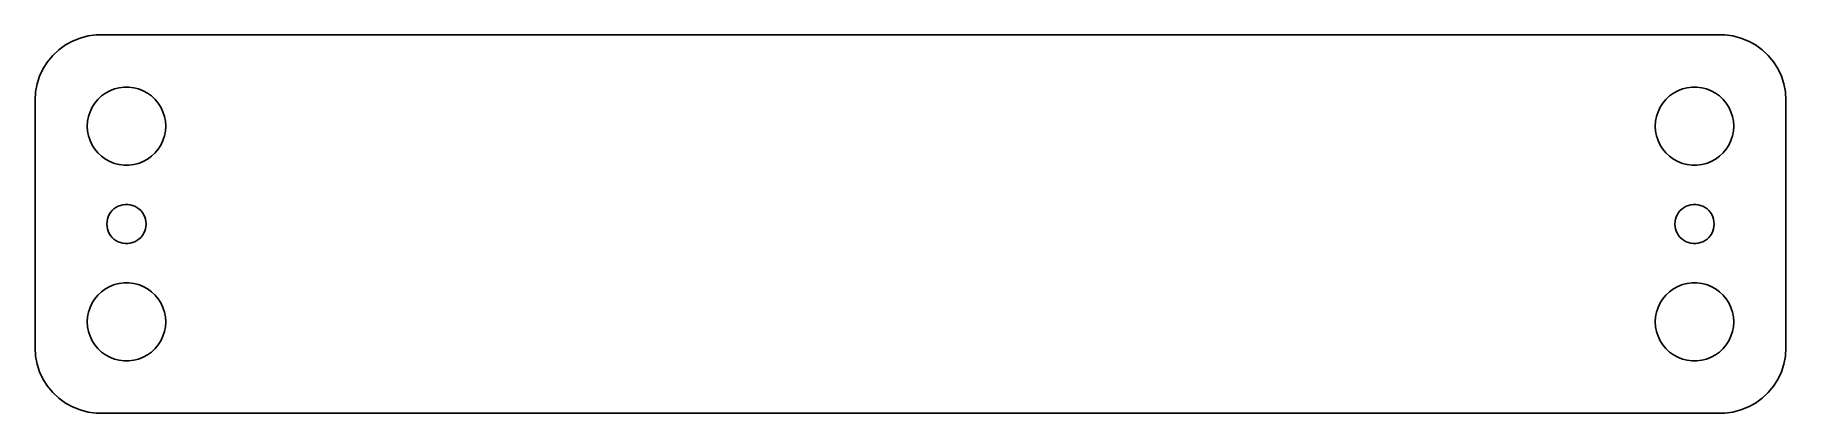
# Model space of a CAD drawing. Header units: metres. Extents: x -67 to 67, y -14 to 14.
import ezdxf

# ---------------------------------------------------------------- set-up
doc = ezdxf.new("R2010")
doc.units = ezdxf.units.M

msp = doc.modelspace()

# ---------------------------------------------------------------- linework, layer by layer
for p, q in [((-64.6791, 13.7216), (-65.1871, 13.3526)), ((-64.1289, 14.0241), (-64.6791, 13.7216)), ((-63.5451, 14.2553), (-64.1289, 14.0241)), ((-62.9369, 14.4114), (-63.5451, 14.2553)), ((-62.3139, 14.4901), (-62.9369, 14.4114)), ((62.3139, 14.4901), (-62.3139, 14.4901)), ((62.9369, 14.4114), (62.3139, 14.4901)), ((63.5451, 14.2553), (62.9369, 14.4114)), ((64.1289, 14.0241), (63.5451, 14.2553)), ((64.6791, 13.7216), (64.1289, 14.0241)), ((65.1871, 13.3526), (64.6791, 13.7216)), ((-66.0451, 12.4389), (-66.3815, 11.9088)), ((-65.6448, 12.9227), (-66.0451, 12.4389)), ((-65.1871, 13.3526), (-65.6448, 12.9227)), ((65.6448, 12.9227), (65.1871, 13.3526)), ((66.0451, 12.4389), (65.6448, 12.9227)), ((66.3815, 11.9088), (66.0451, 12.4389)), ((-66.8429, 10.7434), (-66.9606, 10.1267)), ((-66.6489, 11.3406), (-66.8429, 10.7434)), ((-66.3815, 11.9088), (-66.6489, 11.3406)), ((66.6489, 11.3406), (66.3815, 11.9088)), ((66.8429, 10.7434), (66.6489, 11.3406)), ((66.9606, 10.1267), (66.8429, 10.7434)), ((-66.9606, 10.1267), (-67, 9.5)), ((-67, 9.5), (-67, -9.5)), ((-62.427, 9.26335), (-62.1869, 9.55363)), ((-62.1869, 9.55363), (-61.9123, 9.81154)), ((-61.9123, 9.81154), (-61.6075, 10.033)), ((-61.6075, 10.033), (-61.2773, 10.2145)), ((-61.2773, 10.2145), (-60.927, 10.3532)), ((-60.927, 10.3532), (-60.5621, 10.4469)), ((-60.5621, 10.4469), (-60.1884, 10.4941)), ((-60.1884, 10.4941), (-59.8116, 10.4941)), ((-59.8116, 10.4941), (-59.4379, 10.4469)), ((-59.4379, 10.4469), (-59.0729, 10.3532)), ((-59.0729, 10.3532), (-58.7227, 10.2145)), ((-58.7227, 10.2145), (-58.3925, 10.033)), ((-58.3925, 10.033), (-58.0877, 9.81154)), ((-58.0877, 9.81154), (-57.8131, 9.55363)), ((-57.8131, 9.55363), (-57.5729, 9.26335)), ((57.5729, 9.26335), (57.8131, 9.55363)), ((57.8131, 9.55363), (58.0877, 9.81154)), ((58.0877, 9.81154), (58.3925, 10.033)), ((58.3925, 10.033), (58.7227, 10.2145)), ((58.7227, 10.2145), (59.0729, 10.3532)), ((59.0729, 10.3532), (59.4379, 10.4469)), ((59.4379, 10.4469), (59.8116, 10.4941)), ((59.8116, 10.4941), (60.1884, 10.4941)), ((60.1884, 10.4941), (60.5621, 10.4469)), ((60.5621, 10.4469), (60.927, 10.3532)), ((60.927, 10.3532), (61.2773, 10.2145)), ((61.2773, 10.2145), (61.6075, 10.033)), ((61.6075, 10.033), (61.9123, 9.81154)), ((61.9123, 9.81154), (62.1869, 9.55363)), ((62.1869, 9.55363), (62.427, 9.26335)), ((67, 9.5), (66.9606, 10.1267)), ((67, -9.5), (67, 9.5)), ((-62.9763, 7.87599), (-62.9057, 8.24606)), ((-62.9057, 8.24606), (-62.7893, 8.60437)), ((-62.7893, 8.60437), (-62.6289, 8.94525)), ((-62.6289, 8.94525), (-62.427, 9.26335)), ((-57.5729, 9.26335), (-57.3711, 8.94525)), ((-57.3711, 8.94525), (-57.2107, 8.60437)), ((-57.2107, 8.60437), (-57.0942, 8.24606)), ((-57.0942, 8.24606), (-57.0237, 7.87599)), ((57.0237, 7.87599), (57.0942, 8.24606)), ((57.0942, 8.24606), (57.2107, 8.60437)), ((57.2107, 8.60437), (57.3711, 8.94525)), ((57.3711, 8.94525), (57.5729, 9.26335)), ((62.427, 9.26335), (62.6289, 8.94525)), ((62.6289, 8.94525), (62.7893, 8.60437)), ((62.7893, 8.60437), (62.9057, 8.24606)), ((62.9057, 8.24606), (62.9763, 7.87599)), ((-63, 7.5), (-62.9763, 7.87599)), ((-62.9763, 7.12399), (-63, 7.5)), ((-62.9057, 6.75392), (-62.9763, 7.12399)), ((-62.7893, 6.39561), (-62.9057, 6.75392)), ((-57.0942, 6.75392), (-57.2107, 6.39561)), ((-57.0237, 7.12399), (-57.0942, 6.75392)), ((-57.0237, 7.87599), (-57, 7.5)), ((-57, 7.5), (-57.0237, 7.12399)), ((57, 7.5), (57.0237, 7.87599)), ((57.0237, 7.12399), (57, 7.5)), ((57.0942, 6.75392), (57.0237, 7.12399)), ((57.2107, 6.39561), (57.0942, 6.75392)), ((62.9057, 6.75392), (62.7893, 6.39561)), ((62.9763, 7.12399), (62.9057, 6.75392)), ((62.9763, 7.87599), (63, 7.5)), ((63, 7.5), (62.9763, 7.12399)), ((-62.6289, 6.05473), (-62.7893, 6.39561)), ((-62.427, 5.73663), (-62.6289, 6.05473)), ((-62.1869, 5.44635), (-62.427, 5.73663)), ((-61.9123, 5.18845), (-62.1869, 5.44635)), ((-57.8131, 5.44635), (-58.0877, 5.18845)), ((-57.5729, 5.73663), (-57.8131, 5.44635)), ((-57.3711, 6.05473), (-57.5729, 5.73663)), ((-57.2107, 6.39561), (-57.3711, 6.05473)), ((57.3711, 6.05473), (57.2107, 6.39561)), ((57.5729, 5.73663), (57.3711, 6.05473)), ((57.8131, 5.44635), (57.5729, 5.73663)), ((58.0877, 5.18845), (57.8131, 5.44635)), ((62.1869, 5.44635), (61.9123, 5.18845)), ((62.427, 5.73663), (62.1869, 5.44635)), ((62.6289, 6.05473), (62.427, 5.73663)), ((62.7893, 6.39561), (62.6289, 6.05473)), ((-61.6075, 4.96701), (-61.9123, 5.18845)), ((-61.2773, 4.78551), (-61.6075, 4.96701)), ((-60.927, 4.64682), (-61.2773, 4.78551)), ((-60.5621, 4.55313), (-60.927, 4.64682)), ((-60.1884, 4.50591), (-60.5621, 4.55313)), ((-59.8116, 4.50591), (-60.1884, 4.50591)), ((-59.4379, 4.55313), (-59.8116, 4.50591)), ((-59.0729, 4.64682), (-59.4379, 4.55313)), ((-58.7227, 4.78551), (-59.0729, 4.64682)), ((-58.3925, 4.96701), (-58.7227, 4.78551)), ((-58.0877, 5.18845), (-58.3925, 4.96701)), ((58.3925, 4.96701), (58.0877, 5.18845)), ((58.7227, 4.78551), (58.3925, 4.96701)), ((59.0729, 4.64682), (58.7227, 4.78551)), ((59.4379, 4.55313), (59.0729, 4.64682)), ((59.8116, 4.50591), (59.4379, 4.55313)), ((60.1884, 4.50591), (59.8116, 4.50591)), ((60.5621, 4.55313), (60.1884, 4.50591)), ((60.927, 4.64682), (60.5621, 4.55313)), ((61.2773, 4.78551), (60.927, 4.64682)), ((61.6075, 4.96701), (61.2773, 4.78551)), ((61.9123, 5.18845), (61.6075, 4.96701)), ((-60.8037, 1.26648), (-60.6387, 1.35724)), ((-60.6387, 1.35724), (-60.4635, 1.42657)), ((-60.4635, 1.42657), (-60.2811, 1.47342)), ((-60.2811, 1.47342), (-60.0942, 1.49704)), ((-60.0942, 1.49704), (-59.9058, 1.49704)), ((-59.9058, 1.49704), (-59.7189, 1.47342)), ((-59.7189, 1.47342), (-59.5365, 1.42657)), ((-59.5365, 1.42657), (-59.3613, 1.35724)), ((-59.3613, 1.35724), (-59.1963, 1.26648)), ((59.1963, 1.26648), (59.3613, 1.35724)), ((59.3613, 1.35724), (59.5365, 1.42657)), ((59.5365, 1.42657), (59.7189, 1.47342)), ((59.7189, 1.47342), (59.9058, 1.49704)), ((59.9058, 1.49704), (60.0942, 1.49704)), ((60.0942, 1.49704), (60.2811, 1.47342)), ((60.2811, 1.47342), (60.4635, 1.42657)), ((60.4635, 1.42657), (60.6387, 1.35724)), ((60.6387, 1.35724), (60.8037, 1.26648)), ((-61.5, 0), (-61.4882, 0.187988)), ((-61.4882, -0.187988), (-61.5, 0)), ((-61.4882, 0.187988), (-61.4529, 0.373032)), ((-61.4529, 0.373032), (-61.3947, 0.552185)), ((-61.3947, 0.552185), (-61.3145, 0.722626)), ((-61.3145, 0.722626), (-61.2135, 0.881668)), ((-61.2135, 0.881668), (-61.0934, 1.02681)), ((-61.0934, 1.02681), (-60.9561, 1.15576)), ((-60.9561, 1.15576), (-60.8037, 1.26648)), ((-59.1963, 1.26648), (-59.0439, 1.15576)), ((-59.0439, 1.15576), (-58.9065, 1.02681)), ((-58.9065, 1.02681), (-58.7865, 0.881668)), ((-58.7865, 0.881668), (-58.6855, 0.722626)), ((-58.6855, 0.722626), (-58.6053, 0.552185)), ((-58.6053, 0.552185), (-58.5471, 0.373032)), ((-58.5471, 0.373032), (-58.5118, 0.187988)), ((-58.5118, 0.187988), (-58.5, 0)), ((-58.5, 0), (-58.5118, -0.187988)), ((58.5, 0), (58.5118, 0.187988)), ((58.5118, -0.187988), (58.5, 0)), ((58.5118, 0.187988), (58.5471, 0.373032)), ((58.5471, 0.373032), (58.6053, 0.552185)), ((58.6053, 0.552185), (58.6855, 0.722626)), ((58.6855, 0.722626), (58.7865, 0.881668)), ((58.7865, 0.881668), (58.9065, 1.02681)), ((58.9065, 1.02681), (59.0439, 1.15576)), ((59.0439, 1.15576), (59.1963, 1.26648)), ((60.8037, 1.26648), (60.9561, 1.15576)), ((60.9561, 1.15576), (61.0934, 1.02681)), ((61.0934, 1.02681), (61.2135, 0.881668)), ((61.2135, 0.881668), (61.3145, 0.722626)), ((61.3145, 0.722626), (61.3947, 0.552185)), ((61.3947, 0.552185), (61.4529, 0.373032)), ((61.4529, 0.373032), (61.4882, 0.187988)), ((61.4882, 0.187988), (61.5, 0)), ((61.5, 0), (61.4882, -0.187988)), ((-61.4529, -0.373032), (-61.4882, -0.187988)), ((-61.3947, -0.552185), (-61.4529, -0.373032)), ((-61.3145, -0.722626), (-61.3947, -0.552185)), ((-61.2135, -0.881668), (-61.3145, -0.722626)), ((-61.0934, -1.02681), (-61.2135, -0.881668)), ((-60.9561, -1.15576), (-61.0934, -1.02681)), ((-60.8037, -1.26648), (-60.9561, -1.15576)), ((-60.6387, -1.35724), (-60.8037, -1.26648)), ((-59.1963, -1.26648), (-59.3613, -1.35724)), ((-59.0439, -1.15576), (-59.1963, -1.26648)), ((-58.9065, -1.02681), (-59.0439, -1.15576)), ((-58.7865, -0.881668), (-58.9065, -1.02681)), ((-58.6855, -0.722626), (-58.7865, -0.881668)), ((-58.6053, -0.552185), (-58.6855, -0.722626)), ((-58.5471, -0.373032), (-58.6053, -0.552185)), ((-58.5118, -0.187988), (-58.5471, -0.373032)), ((58.5471, -0.373032), (58.5118, -0.187988)), ((58.6053, -0.552185), (58.5471, -0.373032)), ((58.6855, -0.722626), (58.6053, -0.552185)), ((58.7865, -0.881668), (58.6855, -0.722626)), ((58.9065, -1.02681), (58.7865, -0.881668)), ((59.0439, -1.15576), (58.9065, -1.02681)), ((59.1963, -1.26648), (59.0439, -1.15576)), ((59.3613, -1.35724), (59.1963, -1.26648)), ((60.8037, -1.26648), (60.6387, -1.35724)), ((60.9561, -1.15576), (60.8037, -1.26648)), ((61.0934, -1.02681), (60.9561, -1.15576)), ((61.2135, -0.881668), (61.0934, -1.02681)), ((61.3145, -0.722626), (61.2135, -0.881668)), ((61.3947, -0.552185), (61.3145, -0.722626)), ((61.4529, -0.373032), (61.3947, -0.552185)), ((61.4882, -0.187988), (61.4529, -0.373032)), ((-60.4635, -1.42657), (-60.6387, -1.35724)), ((-60.2811, -1.47342), (-60.4635, -1.42657)), ((-60.0942, -1.49704), (-60.2811, -1.47342)), ((-59.9058, -1.49704), (-60.0942, -1.49704)), ((-59.7189, -1.47342), (-59.9058, -1.49704)), ((-59.5365, -1.42657), (-59.7189, -1.47342)), ((-59.3613, -1.35724), (-59.5365, -1.42657)), ((59.5365, -1.42657), (59.3613, -1.35724)), ((59.7189, -1.47342), (59.5365, -1.42657)), ((59.9058, -1.49704), (59.7189, -1.47342)), ((60.0942, -1.49704), (59.9058, -1.49704)), ((60.2811, -1.47342), (60.0942, -1.49704)), ((60.4635, -1.42657), (60.2811, -1.47342)), ((60.6387, -1.35724), (60.4635, -1.42657)), ((-62.1869, -5.44635), (-61.9123, -5.18845)), ((-61.9123, -5.18845), (-61.6075, -4.96701)), ((-61.6075, -4.96701), (-61.2773, -4.78551)), ((-61.2773, -4.78551), (-60.927, -4.64682)), ((-60.927, -4.64682), (-60.5621, -4.55313)), ((-60.5621, -4.55313), (-60.1884, -4.50591)), ((-60.1884, -4.50591), (-59.8116, -4.50591)), ((-59.8116, -4.50591), (-59.4379, -4.55313)), ((-59.4379, -4.55313), (-59.0729, -4.64682)), ((-59.0729, -4.64682), (-58.7227, -4.78551)), ((-58.7227, -4.78551), (-58.3925, -4.96701)), ((-58.3925, -4.96701), (-58.0877, -5.18845)), ((-58.0877, -5.18845), (-57.8131, -5.44635)), ((57.8131, -5.44635), (58.0877, -5.18845)), ((58.0877, -5.18845), (58.3925, -4.96701)), ((58.3925, -4.96701), (58.7227, -4.78551)), ((58.7227, -4.78551), (59.0729, -4.64682)), ((59.0729, -4.64682), (59.4379, -4.55313)), ((59.4379, -4.55313), (59.8116, -4.50591)), ((59.8116, -4.50591), (60.1884, -4.50591)), ((60.1884, -4.50591), (60.5621, -4.55313)), ((60.5621, -4.55313), (60.927, -4.64682)), ((60.927, -4.64682), (61.2773, -4.78551)), ((61.2773, -4.78551), (61.6075, -4.96701)), ((61.6075, -4.96701), (61.9123, -5.18845)), ((61.9123, -5.18845), (62.1869, -5.44635)), ((-62.9057, -6.75392), (-62.7893, -6.39561)), ((-62.7893, -6.39561), (-62.6289, -6.05473)), ((-62.6289, -6.05473), (-62.427, -5.73663)), ((-62.427, -5.73663), (-62.1869, -5.44635)), ((-57.8131, -5.44635), (-57.5729, -5.73663)), ((-57.5729, -5.73663), (-57.3711, -6.05473)), ((-57.3711, -6.05473), (-57.2107, -6.39561)), ((-57.2107, -6.39561), (-57.0942, -6.75392)), ((57.0942, -6.75392), (57.2107, -6.39561)), ((57.2107, -6.39561), (57.3711, -6.05473)), ((57.3711, -6.05473), (57.5729, -5.73663)), ((57.5729, -5.73663), (57.8131, -5.44635)), ((62.1869, -5.44635), (62.427, -5.73663)), ((62.427, -5.73663), (62.6289, -6.05473)), ((62.6289, -6.05473), (62.7893, -6.39561)), ((62.7893, -6.39561), (62.9057, -6.75392)), ((-63, -7.5), (-62.9763, -7.12399)), ((-62.9763, -7.87599), (-63, -7.5)), ((-62.9763, -7.12399), (-62.9057, -6.75392)), ((-62.9057, -8.24606), (-62.9763, -7.87599)), ((-57.0942, -6.75392), (-57.0237, -7.12399)), ((-57.0237, -7.87599), (-57.0942, -8.24606)), ((-57.0237, -7.12399), (-57, -7.5)), ((-57, -7.5), (-57.0237, -7.87599)), ((57, -7.5), (57.0237, -7.12399)), ((57.0237, -7.87599), (57, -7.5)), ((57.0237, -7.12399), (57.0942, -6.75392)), ((57.0942, -8.24606), (57.0237, -7.87599)), ((62.9057, -6.75392), (62.9763, -7.12399)), ((62.9763, -7.87599), (62.9057, -8.24606)), ((62.9763, -7.12399), (63, -7.5)), ((63, -7.5), (62.9763, -7.87599)), ((-62.7893, -8.60437), (-62.9057, -8.24606)), ((-62.6289, -8.94525), (-62.7893, -8.60437)), ((-62.427, -9.26335), (-62.6289, -8.94525)), ((-62.1869, -9.55363), (-62.427, -9.26335)), ((-57.5729, -9.26335), (-57.8131, -9.55363)), ((-57.3711, -8.94525), (-57.5729, -9.26335)), ((-57.2107, -8.60437), (-57.3711, -8.94525)), ((-57.0942, -8.24606), (-57.2107, -8.60437)), ((57.2107, -8.60437), (57.0942, -8.24606)), ((57.3711, -8.94525), (57.2107, -8.60437)), ((57.5729, -9.26335), (57.3711, -8.94525)), ((57.8131, -9.55363), (57.5729, -9.26335)), ((62.427, -9.26335), (62.1869, -9.55363)), ((62.6289, -8.94525), (62.427, -9.26335)), ((62.7893, -8.60437), (62.6289, -8.94525)), ((62.9057, -8.24606), (62.7893, -8.60437)), ((-67, -9.5), (-66.9606, -10.1267)), ((-66.9606, -10.1267), (-66.8429, -10.7434)), ((-61.9123, -9.81154), (-62.1869, -9.55363)), ((-61.6075, -10.033), (-61.9123, -9.81154)), ((-61.2773, -10.2145), (-61.6075, -10.033)), ((-60.927, -10.3532), (-61.2773, -10.2145)), ((-60.5621, -10.4469), (-60.927, -10.3532)), ((-60.1884, -10.4941), (-60.5621, -10.4469)), ((-59.8116, -10.4941), (-60.1884, -10.4941)), ((-59.4379, -10.4469), (-59.8116, -10.4941)), ((-59.0729, -10.3532), (-59.4379, -10.4469)), ((-58.7227, -10.2145), (-59.0729, -10.3532)), ((-58.3925, -10.033), (-58.7227, -10.2145)), ((-58.0877, -9.81154), (-58.3925, -10.033)), ((-57.8131, -9.55363), (-58.0877, -9.81154)), ((58.0877, -9.81154), (57.8131, -9.55363)), ((58.3925, -10.033), (58.0877, -9.81154)), ((58.7227, -10.2145), (58.3925, -10.033)), ((59.0729, -10.3532), (58.7227, -10.2145)), ((59.4379, -10.4469), (59.0729, -10.3532)), ((59.8116, -10.4941), (59.4379, -10.4469)), ((60.1884, -10.4941), (59.8116, -10.4941)), ((60.5621, -10.4469), (60.1884, -10.4941)), ((60.927, -10.3532), (60.5621, -10.4469)), ((61.2773, -10.2145), (60.927, -10.3532)), ((61.6075, -10.033), (61.2773, -10.2145)), ((61.9123, -9.81154), (61.6075, -10.033)), ((62.1869, -9.55363), (61.9123, -9.81154)), ((66.8429, -10.7434), (66.9606, -10.1267)), ((66.9606, -10.1267), (67, -9.5)), ((-66.8429, -10.7434), (-66.6489, -11.3406)), ((-66.6489, -11.3406), (-66.3815, -11.9088)), ((-66.3815, -11.9088), (-66.0451, -12.4389)), ((66.0451, -12.4389), (66.3815, -11.9088)), ((66.3815, -11.9088), (66.6489, -11.3406)), ((66.6489, -11.3406), (66.8429, -10.7434)), ((-66.0451, -12.4389), (-65.6448, -12.9227)), ((-65.6448, -12.9227), (-65.1871, -13.3526)), ((-65.1871, -13.3526), (-64.6791, -13.7216)), ((64.6791, -13.7216), (65.1871, -13.3526)), ((65.1871, -13.3526), (65.6448, -12.9227)), ((65.6448, -12.9227), (66.0451, -12.4389)), ((-64.6791, -13.7216), (-64.1289, -14.0241)), ((-64.1289, -14.0241), (-63.5451, -14.2553)), ((-63.5451, -14.2553), (-62.9369, -14.4114)), ((-62.9369, -14.4114), (-62.3139, -14.4901)), ((-62.3139, -14.4901), (62.3139, -14.4901)), ((62.3139, -14.4901), (62.9369, -14.4114)), ((62.9369, -14.4114), (63.5451, -14.2553)), ((63.5451, -14.2553), (64.1289, -14.0241)), ((64.1289, -14.0241), (64.6791, -13.7216))]:
    msp.add_line(p, q)

doc.saveas('drawing.dxf')
